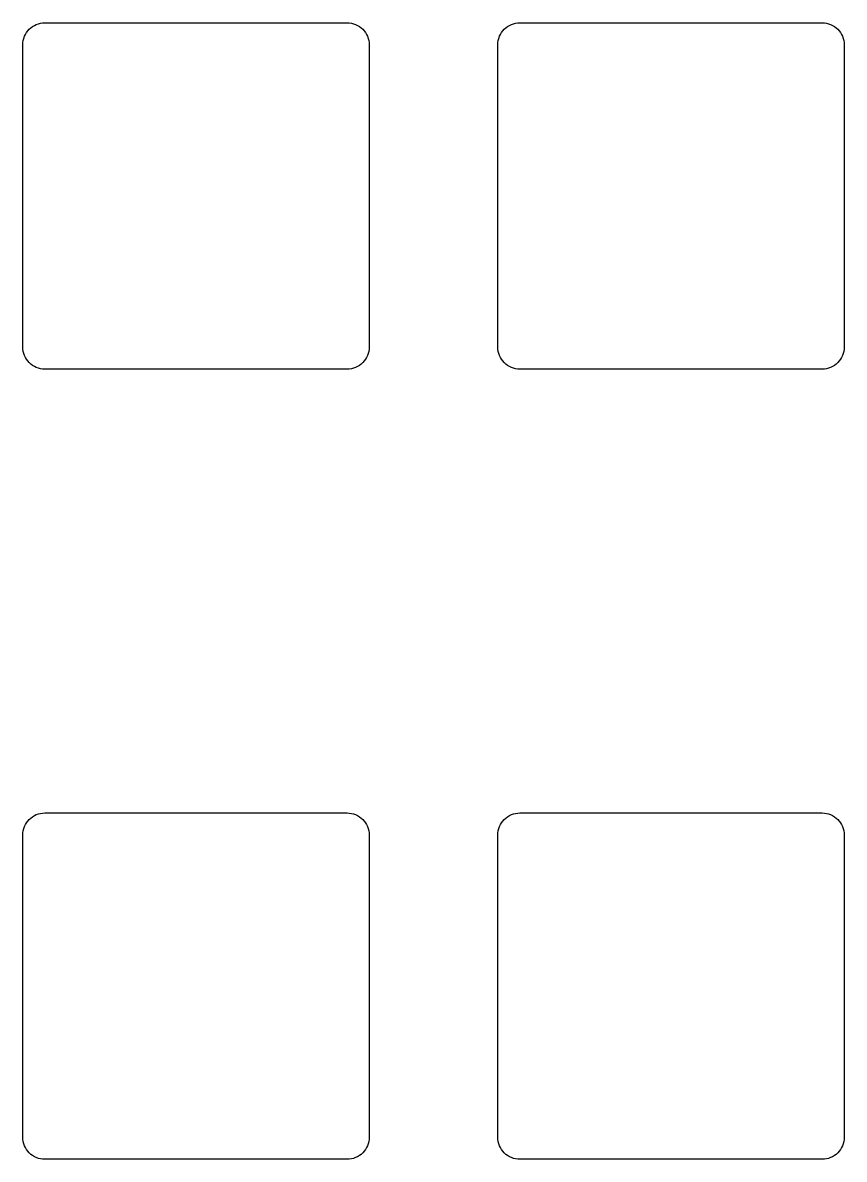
# Model space of a CAD drawing. Extents: x 0.49 to 2.42, y -7.77 to -4.86.
# Drawn here: x 0.8878 to 0.9626, y -6.7447 to -6.6411 of the extents above; entities that cross this region are included whole.
import ezdxf

# ---------------------------------------------------------------- set-up
doc = ezdxf.new("R2010")
doc.units = 0
doc.header["$MEASUREMENT"] = 0
doc.layers.add('BLACK', color=7, linetype='CONTINUOUS')

msp = doc.modelspace()

# ---------------------------------------------------------------- linework, layer by layer
at = {"layer": 'BLACK', "linetype": 'CONTINUOUS'}
for p, q in [((0.887993, -6.64216), (0.888094, -6.64199)), ((0.888094, -6.64199), (0.888212, -6.64184)), ((0.888212, -6.64184), (0.888344, -6.64169)), ((0.888344, -6.64169), (0.88849, -6.64156)), ((0.88849, -6.64156), (0.888648, -6.64144)), ((0.888648, -6.64144), (0.888817, -6.64134)), ((0.888817, -6.64134), (0.888995, -6.64126)), ((0.888995, -6.64126), (0.889181, -6.64119)), ((0.889181, -6.64119), (0.889372, -6.64114)), ((0.889372, -6.64114), (0.889567, -6.64111)), ((0.889567, -6.64111), (0.889764, -6.6411)), ((0.889764, -6.6411), (0.917323, -6.6411)), ((0.917323, -6.6411), (0.91752, -6.64111)), ((0.91752, -6.64111), (0.917715, -6.64114)), ((0.917715, -6.64114), (0.917906, -6.64119)), ((0.917906, -6.64119), (0.918091, -6.64126)), ((0.918091, -6.64126), (0.918269, -6.64134)), ((0.918269, -6.64134), (0.918438, -6.64144)), ((0.918438, -6.64144), (0.918597, -6.64156)), ((0.918597, -6.64156), (0.918743, -6.64169)), ((0.918743, -6.64169), (0.918875, -6.64184)), ((0.918875, -6.64184), (0.918992, -6.64199)), ((0.918992, -6.64199), (0.919094, -6.64216)), ((0.9313, -6.64216), (0.931401, -6.64199)), ((0.931401, -6.64199), (0.931519, -6.64184)), ((0.931519, -6.64184), (0.931651, -6.64169)), ((0.931651, -6.64169), (0.931797, -6.64156)), ((0.931797, -6.64156), (0.931955, -6.64144)), ((0.931955, -6.64144), (0.932124, -6.64134)), ((0.932124, -6.64134), (0.932302, -6.64126)), ((0.932302, -6.64126), (0.932488, -6.64119)), ((0.932488, -6.64119), (0.932679, -6.64114)), ((0.932679, -6.64114), (0.932874, -6.64111)), ((0.932874, -6.64111), (0.933071, -6.6411)), ((0.933071, -6.6411), (0.96063, -6.6411)), ((0.96063, -6.6411), (0.960827, -6.64111)), ((0.960827, -6.64111), (0.961022, -6.64114)), ((0.961022, -6.64114), (0.961213, -6.64119)), ((0.961213, -6.64119), (0.961398, -6.64126)), ((0.961398, -6.64126), (0.961576, -6.64134)), ((0.961576, -6.64134), (0.961745, -6.64144)), ((0.961745, -6.64144), (0.961904, -6.64156)), ((0.961904, -6.64156), (0.96205, -6.64169)), ((0.96205, -6.64169), (0.962182, -6.64184)), ((0.962182, -6.64184), (0.962299, -6.64199)), ((0.962299, -6.64199), (0.962401, -6.64216)), ((0.887756, -6.64311), (0.887766, -6.64291)), ((0.887766, -6.64291), (0.887794, -6.64272)), ((0.887794, -6.64272), (0.887842, -6.64253)), ((0.887842, -6.64253), (0.887909, -6.64234)), ((0.887909, -6.64234), (0.887993, -6.64216)), ((0.919094, -6.64216), (0.919178, -6.64234)), ((0.919178, -6.64234), (0.919244, -6.64253)), ((0.919244, -6.64253), (0.919292, -6.64272)), ((0.919292, -6.64272), (0.919321, -6.64291)), ((0.919321, -6.64291), (0.919331, -6.64311)), ((0.931063, -6.64311), (0.931073, -6.64291)), ((0.931073, -6.64291), (0.931102, -6.64272)), ((0.931102, -6.64272), (0.931149, -6.64253)), ((0.931149, -6.64253), (0.931216, -6.64234)), ((0.931216, -6.64234), (0.9313, -6.64216)), ((0.962401, -6.64216), (0.962485, -6.64234)), ((0.962485, -6.64234), (0.962551, -6.64253)), ((0.962551, -6.64253), (0.962599, -6.64272)), ((0.962599, -6.64272), (0.962628, -6.64291)), ((0.962628, -6.64291), (0.962638, -6.64311)), ((0.887756, -6.67067), (0.887756, -6.64311)), ((0.919331, -6.64311), (0.919331, -6.67067)), ((0.931063, -6.67067), (0.931063, -6.64311)), ((0.962638, -6.64311), (0.962638, -6.67067)), ((0.887766, -6.67087), (0.887756, -6.67067)), ((0.887794, -6.67106), (0.887766, -6.67087)), ((0.919321, -6.67087), (0.919292, -6.67106)), ((0.919331, -6.67067), (0.919321, -6.67087)), ((0.931073, -6.67087), (0.931063, -6.67067)), ((0.931102, -6.67106), (0.931073, -6.67087)), ((0.962628, -6.67087), (0.962599, -6.67106)), ((0.962638, -6.67067), (0.962628, -6.67087)), ((0.887842, -6.67125), (0.887794, -6.67106)), ((0.887909, -6.67144), (0.887842, -6.67125)), ((0.887993, -6.67162), (0.887909, -6.67144)), ((0.888094, -6.67178), (0.887993, -6.67162)), ((0.888212, -6.67194), (0.888094, -6.67178)), ((0.888344, -6.67209), (0.888212, -6.67194)), ((0.88849, -6.67222), (0.888344, -6.67209)), ((0.918743, -6.67209), (0.918597, -6.67222)), ((0.918875, -6.67194), (0.918743, -6.67209)), ((0.918992, -6.67178), (0.918875, -6.67194)), ((0.919094, -6.67162), (0.918992, -6.67178)), ((0.919178, -6.67144), (0.919094, -6.67162)), ((0.919244, -6.67125), (0.919178, -6.67144)), ((0.919292, -6.67106), (0.919244, -6.67125)), ((0.931149, -6.67125), (0.931102, -6.67106)), ((0.931216, -6.67144), (0.931149, -6.67125)), ((0.9313, -6.67162), (0.931216, -6.67144)), ((0.931401, -6.67178), (0.9313, -6.67162)), ((0.931519, -6.67194), (0.931401, -6.67178)), ((0.931651, -6.67209), (0.931519, -6.67194)), ((0.931797, -6.67222), (0.931651, -6.67209)), ((0.96205, -6.67209), (0.961904, -6.67222)), ((0.962182, -6.67194), (0.96205, -6.67209)), ((0.962299, -6.67178), (0.962182, -6.67194)), ((0.962401, -6.67162), (0.962299, -6.67178)), ((0.962485, -6.67144), (0.962401, -6.67162)), ((0.962551, -6.67125), (0.962485, -6.67144)), ((0.962599, -6.67106), (0.962551, -6.67125)), ((0.888648, -6.67234), (0.88849, -6.67222)), ((0.888817, -6.67244), (0.888648, -6.67234)), ((0.888995, -6.67252), (0.888817, -6.67244)), ((0.889181, -6.67259), (0.888995, -6.67252)), ((0.889372, -6.67264), (0.889181, -6.67259)), ((0.889567, -6.67267), (0.889372, -6.67264)), ((0.889764, -6.67268), (0.889567, -6.67267)), ((0.917323, -6.67268), (0.889764, -6.67268)), ((0.91752, -6.67267), (0.917323, -6.67268)), ((0.917715, -6.67264), (0.91752, -6.67267)), ((0.917906, -6.67259), (0.917715, -6.67264)), ((0.918091, -6.67252), (0.917906, -6.67259)), ((0.918269, -6.67244), (0.918091, -6.67252)), ((0.918438, -6.67234), (0.918269, -6.67244)), ((0.918597, -6.67222), (0.918438, -6.67234)), ((0.931955, -6.67234), (0.931797, -6.67222)), ((0.932124, -6.67244), (0.931955, -6.67234)), ((0.932302, -6.67252), (0.932124, -6.67244)), ((0.932488, -6.67259), (0.932302, -6.67252)), ((0.932679, -6.67264), (0.932488, -6.67259)), ((0.932874, -6.67267), (0.932679, -6.67264)), ((0.933071, -6.67268), (0.932874, -6.67267)), ((0.96063, -6.67268), (0.933071, -6.67268)), ((0.960827, -6.67267), (0.96063, -6.67268)), ((0.961022, -6.67264), (0.960827, -6.67267)), ((0.961213, -6.67259), (0.961022, -6.67264)), ((0.961398, -6.67252), (0.961213, -6.67259)), ((0.961576, -6.67244), (0.961398, -6.67252)), ((0.961745, -6.67234), (0.961576, -6.67244)), ((0.961904, -6.67222), (0.961745, -6.67234)), ((0.88849, -6.71361), (0.888648, -6.71349)), ((0.888648, -6.71349), (0.888817, -6.71339)), ((0.888817, -6.71339), (0.888995, -6.7133)), ((0.888995, -6.7133), (0.889181, -6.71324)), ((0.889181, -6.71324), (0.889372, -6.71319)), ((0.889372, -6.71319), (0.889567, -6.71316)), ((0.889567, -6.71316), (0.889764, -6.71315)), ((0.889764, -6.71315), (0.917323, -6.71315)), ((0.917323, -6.71315), (0.91752, -6.71316)), ((0.91752, -6.71316), (0.917715, -6.71319)), ((0.917715, -6.71319), (0.917906, -6.71324)), ((0.917906, -6.71324), (0.918091, -6.7133)), ((0.918091, -6.7133), (0.918269, -6.71339)), ((0.918269, -6.71339), (0.918438, -6.71349)), ((0.918438, -6.71349), (0.918597, -6.71361)), ((0.931797, -6.71361), (0.931955, -6.71349)), ((0.931955, -6.71349), (0.932124, -6.71339)), ((0.932124, -6.71339), (0.932302, -6.7133)), ((0.932302, -6.7133), (0.932488, -6.71324)), ((0.932488, -6.71324), (0.932679, -6.71319)), ((0.932679, -6.71319), (0.932874, -6.71316)), ((0.932874, -6.71316), (0.933071, -6.71315)), ((0.933071, -6.71315), (0.96063, -6.71315)), ((0.96063, -6.71315), (0.960827, -6.71316)), ((0.960827, -6.71316), (0.961022, -6.71319)), ((0.961022, -6.71319), (0.961213, -6.71324)), ((0.961213, -6.71324), (0.961398, -6.7133)), ((0.961398, -6.7133), (0.961576, -6.71339)), ((0.961576, -6.71339), (0.961745, -6.71349)), ((0.961745, -6.71349), (0.961904, -6.71361)), ((0.887794, -6.71477), (0.887842, -6.71457)), ((0.887842, -6.71457), (0.887909, -6.71439)), ((0.887909, -6.71439), (0.887993, -6.71421)), ((0.887993, -6.71421), (0.888094, -6.71404)), ((0.888094, -6.71404), (0.888212, -6.71388)), ((0.888212, -6.71388), (0.888344, -6.71374)), ((0.888344, -6.71374), (0.88849, -6.71361)), ((0.918597, -6.71361), (0.918743, -6.71374)), ((0.918743, -6.71374), (0.918875, -6.71388)), ((0.918875, -6.71388), (0.918992, -6.71404)), ((0.918992, -6.71404), (0.919094, -6.71421)), ((0.919094, -6.71421), (0.919178, -6.71439)), ((0.919178, -6.71439), (0.919244, -6.71457)), ((0.919244, -6.71457), (0.919292, -6.71477)), ((0.931102, -6.71477), (0.931149, -6.71457)), ((0.931149, -6.71457), (0.931216, -6.71439)), ((0.931216, -6.71439), (0.9313, -6.71421)), ((0.9313, -6.71421), (0.931401, -6.71404)), ((0.931401, -6.71404), (0.931519, -6.71388)), ((0.931519, -6.71388), (0.931651, -6.71374)), ((0.931651, -6.71374), (0.931797, -6.71361)), ((0.961904, -6.71361), (0.96205, -6.71374)), ((0.96205, -6.71374), (0.962182, -6.71388)), ((0.962182, -6.71388), (0.962299, -6.71404)), ((0.962299, -6.71404), (0.962401, -6.71421)), ((0.962401, -6.71421), (0.962485, -6.71439)), ((0.962485, -6.71439), (0.962551, -6.71457)), ((0.962551, -6.71457), (0.962599, -6.71477)), ((0.887756, -6.71516), (0.887766, -6.71496)), ((0.887756, -6.74272), (0.887756, -6.71516)), ((0.887766, -6.71496), (0.887794, -6.71477)), ((0.919292, -6.71477), (0.919321, -6.71496)), ((0.919321, -6.71496), (0.919331, -6.71516)), ((0.919331, -6.71516), (0.919331, -6.74272)), ((0.931063, -6.71516), (0.931073, -6.71496)), ((0.931063, -6.74272), (0.931063, -6.71516)), ((0.931073, -6.71496), (0.931102, -6.71477)), ((0.962599, -6.71477), (0.962628, -6.71496)), ((0.962628, -6.71496), (0.962638, -6.71516)), ((0.962638, -6.71516), (0.962638, -6.74272)), ((0.887766, -6.74291), (0.887756, -6.74272)), ((0.887794, -6.74311), (0.887766, -6.74291)), ((0.887842, -6.7433), (0.887794, -6.74311)), ((0.887909, -6.74348), (0.887842, -6.7433)), ((0.887993, -6.74366), (0.887909, -6.74348)), ((0.919178, -6.74348), (0.919094, -6.74366)), ((0.919244, -6.7433), (0.919178, -6.74348)), ((0.919292, -6.74311), (0.919244, -6.7433)), ((0.919321, -6.74291), (0.919292, -6.74311)), ((0.919331, -6.74272), (0.919321, -6.74291)), ((0.931073, -6.74291), (0.931063, -6.74272)), ((0.931102, -6.74311), (0.931073, -6.74291)), ((0.931149, -6.7433), (0.931102, -6.74311)), ((0.931216, -6.74348), (0.931149, -6.7433)), ((0.9313, -6.74366), (0.931216, -6.74348)), ((0.962485, -6.74348), (0.962401, -6.74366)), ((0.962551, -6.7433), (0.962485, -6.74348)), ((0.962599, -6.74311), (0.962551, -6.7433)), ((0.962628, -6.74291), (0.962599, -6.74311)), ((0.962638, -6.74272), (0.962628, -6.74291)), ((0.888094, -6.74383), (0.887993, -6.74366)), ((0.888212, -6.74399), (0.888094, -6.74383)), ((0.888344, -6.74414), (0.888212, -6.74399)), ((0.88849, -6.74427), (0.888344, -6.74414)), ((0.888648, -6.74439), (0.88849, -6.74427)), ((0.888817, -6.74449), (0.888648, -6.74439)), ((0.888995, -6.74457), (0.888817, -6.74449)), ((0.889181, -6.74464), (0.888995, -6.74457)), ((0.918091, -6.74457), (0.917906, -6.74464)), ((0.918269, -6.74449), (0.918091, -6.74457)), ((0.918438, -6.74439), (0.918269, -6.74449)), ((0.918597, -6.74427), (0.918438, -6.74439)), ((0.918743, -6.74414), (0.918597, -6.74427)), ((0.918875, -6.74399), (0.918743, -6.74414)), ((0.918992, -6.74383), (0.918875, -6.74399)), ((0.919094, -6.74366), (0.918992, -6.74383)), ((0.931401, -6.74383), (0.9313, -6.74366)), ((0.931519, -6.74399), (0.931401, -6.74383)), ((0.931651, -6.74414), (0.931519, -6.74399)), ((0.931797, -6.74427), (0.931651, -6.74414)), ((0.931955, -6.74439), (0.931797, -6.74427)), ((0.932124, -6.74449), (0.931955, -6.74439)), ((0.932302, -6.74457), (0.932124, -6.74449)), ((0.932488, -6.74464), (0.932302, -6.74457)), ((0.961398, -6.74457), (0.961213, -6.74464)), ((0.961576, -6.74449), (0.961398, -6.74457)), ((0.961745, -6.74439), (0.961576, -6.74449)), ((0.961904, -6.74427), (0.961745, -6.74439)), ((0.96205, -6.74414), (0.961904, -6.74427)), ((0.962182, -6.74399), (0.96205, -6.74414)), ((0.962299, -6.74383), (0.962182, -6.74399)), ((0.962401, -6.74366), (0.962299, -6.74383)), ((0.889372, -6.74469), (0.889181, -6.74464)), ((0.889567, -6.74471), (0.889372, -6.74469)), ((0.889764, -6.74472), (0.889567, -6.74471)), ((0.917323, -6.74472), (0.889764, -6.74472)), ((0.91752, -6.74471), (0.917323, -6.74472)), ((0.917715, -6.74469), (0.91752, -6.74471)), ((0.917906, -6.74464), (0.917715, -6.74469)), ((0.932679, -6.74469), (0.932488, -6.74464)), ((0.932874, -6.74471), (0.932679, -6.74469)), ((0.933071, -6.74472), (0.932874, -6.74471)), ((0.96063, -6.74472), (0.933071, -6.74472)), ((0.960827, -6.74471), (0.96063, -6.74472)), ((0.961022, -6.74469), (0.960827, -6.74471)), ((0.961213, -6.74464), (0.961022, -6.74469))]:
    msp.add_line(p, q, dxfattribs=at)

doc.saveas('drawing.dxf')
